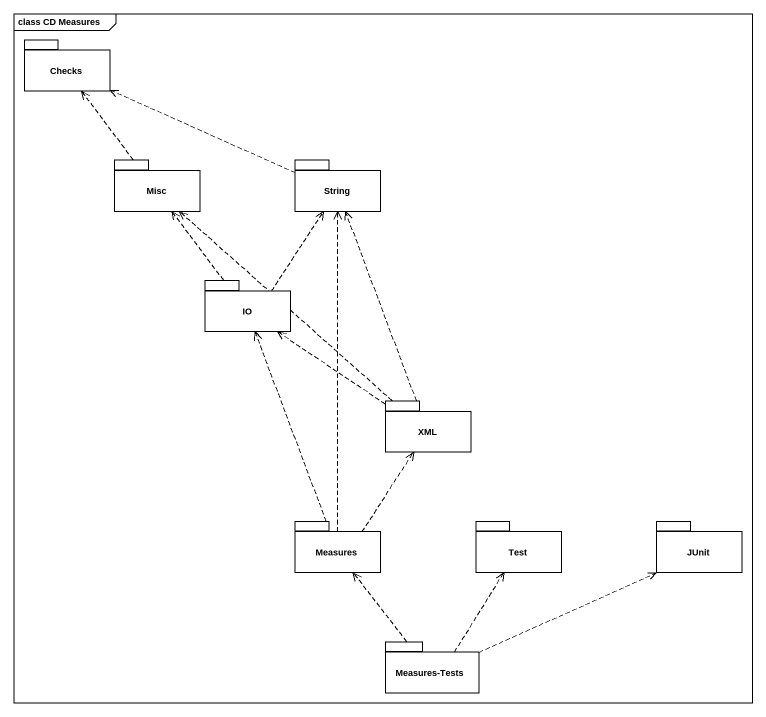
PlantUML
@startuml
mainframe class CD Measures
package Checks {
}
package Misc {
}
package String {
}
package IO {
}
package XML {
}
package Measures {
}
package Test {
}
package JUnit {
}
package "Measures-Tests" as Measures_Tests {
}
Misc .up.> Checks
String .left.> Checks
IO .up.> Misc
IO .up.> String
XML .up.> Misc
XML .up.> String
XML .up.> IO
Measures .up.> String
Measures .up.> IO
Measures .up.> XML
Measures_Tests .up.> Measures
Measures_Tests .up.> Test
Measures_Tests .right.> JUnit
@enduml
